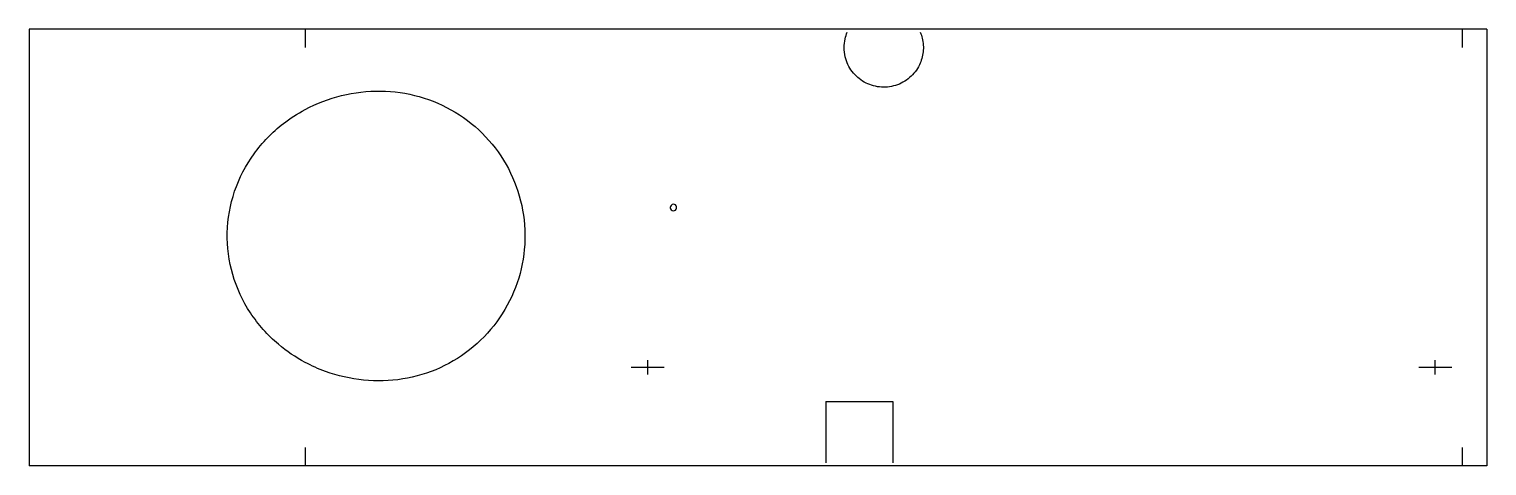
# Model space of a CAD drawing. Extents: x 4165 to 4402, y -741 to -670.
import ezdxf

# ---------------------------------------------------------------- set-up
doc = ezdxf.new("R2010")
doc.units = 0
doc.header["$LTSCALE"] = 12
doc.header["$MEASUREMENT"] = 0
doc.layers.add('MARKING', color=11, linetype='CONTINUOUS')
doc.layers.add('SHELL', color=40, linetype='CONTINUOUS')

msp = doc.modelspace()

# ---------------------------------------------------------------- linework, layer by layer
at = {"layer": 'MARKING'}
for p, q in [((4209.9, -670.21), (4209.9, -673.21)), ((4398.01, -670.21), (4398.01, -673.21)), ((4268.26, -725.21), (4262.88, -725.21)), ((4265.57, -726.38), (4265.57, -724.03)), ((4396.31, -725.21), (4390.93, -725.21)), ((4393.62, -726.38), (4393.62, -724.03)), ((4209.9, -738.21), (4209.9, -741.21)), ((4398.01, -738.21), (4398.01, -741.21))]:
    msp.add_line(p, q, dxfattribs=at)
at = {"layer": 'SHELL'}
for p, q in [((4402.01, -670.21), (4165.01, -670.21)), ((4165.01, -670.21), (4165.01, -741.21)), ((4402.01, -670.21), (4402.01, -741.21)), ((4294.55, -730.72), (4294.55, -740.71)), ((4294.55, -730.72), (4305.42, -730.72)), ((4305.42, -730.72), (4305.42, -740.71)), ((4402.01, -741.21), (4165.01, -741.21))]:
    msp.add_line(p, q, dxfattribs=at)
at = {"layer": 'SHELL', "extrusion": (0, 0, -1)}
msp.add_arc((-4269.31, -699.21), 0.0625, 359.9588, 0.0412, dxfattribs=at)
at = {"layer": 'SHELL'}
for points, knots in [([(4309.89, -670.71), (4310.02, -671.03), (4310.13, -671.36), (4310.39, -672.41), (4310.44, -673.16), (4310.28, -674.63), (4310.07, -675.35), (4309.37, -676.8), (4308.82, -677.51), (4307.49, -678.66), (4306.71, -679.09), (4305.03, -679.61), (4304.14, -679.7), (4302.4, -679.51), (4301.55, -679.24), (4300.02, -678.37), (4299.35, -677.78), (4298.29, -676.39), (4297.9, -675.58), (4297.58, -674.23), (4297.52, -673.72), (4297.52, -673.21)], [0.0731553, 0.0731553, 0.0731553, 0.0731553, 0.115552, 0.115552, 0.205684, 0.205684, 0.295816, 0.295816, 0.4027851, 0.4027851, 0.5097543, 0.5097543, 0.6167234, 0.6167234, 0.7236925, 0.7236925, 0.8306616, 0.8306616, 0.9376307, 0.9376307, 1, 1, 1, 1]), ([(4297.52, -673.21), (4297.52, -672.73), (4297.57, -672.26), (4297.76, -671.42), (4297.87, -671.06), (4298.02, -670.71)], [0, 0, 0, 0, 0.3258526, 0.3258526, 0.5880026, 0.5880026, 0.5880026, 0.5880026]), ([(4209.87, -683.28), (4211.75, -682.28), (4213.75, -681.51), (4217.88, -680.49), (4220.01, -680.24), (4224.27, -680.29), (4226.39, -680.59), (4230.49, -681.75), (4232.46, -682.6), (4236.1, -684.8), (4237.77, -686.15), (4240.69, -689.25), (4241.93, -691), (4243.91, -694.77), (4244.64, -696.79), (4245.54, -700.95), (4245.7, -703.09), (4245.45, -707.33), (4245.04, -709.44), (4243.66, -713.47), (4242.7, -715.39), (4240.29, -718.9), (4238.85, -720.49), (4235.59, -723.22), (4233.77, -724.37), (4229.9, -726.13), (4227.84, -726.75), (4223.64, -727.42), (4221.5, -727.48), (4217.27, -727.06), (4215.18, -726.58), (4212.04, -725.44), (4210.94, -724.95), (4209.87, -724.38)], [0, 0, 0, 0, 0.064237, 0.064237, 0.128474, 0.128474, 0.192711, 0.192711, 0.256948, 0.256948, 0.321185, 0.321185, 0.385422, 0.385422, 0.44966, 0.44966, 0.513897, 0.513897, 0.578134, 0.578134, 0.642371, 0.642371, 0.706608, 0.706608, 0.770845, 0.770845, 0.835082, 0.835082, 0.899319, 0.899319, 0.963556, 0.963556, 1, 1, 1, 1]), ([(4209.87, -724.38), (4208.33, -723.56), (4206.88, -722.57), (4203.79, -719.97), (4202.25, -718.24), (4199.73, -714.41), (4198.75, -712.31), (4197.47, -707.91), (4197.17, -705.61), (4197.27, -701.03), (4197.68, -698.74), (4199.16, -694.4), (4200.23, -692.35), (4202.91, -688.63), (4204.53, -686.97), (4207.45, -684.71), (4208.63, -683.94), (4209.87, -683.28)], [0, 0, 0, 0, 0.103423, 0.103423, 0.23899, 0.23899, 0.374556, 0.374556, 0.510123, 0.510123, 0.64569, 0.64569, 0.781256, 0.781256, 0.916823, 0.916823, 1, 1, 1, 1]), ([(4269.24, -699.21), (4269.24, -699.08), (4269.29, -698.95), (4269.47, -698.76), (4269.59, -698.7), (4269.85, -698.67), (4269.98, -698.71), (4270.18, -698.86), (4270.26, -698.98), (4270.3, -699.23), (4270.28, -699.37), (4270.14, -699.59), (4270.03, -699.67), (4269.79, -699.74), (4269.65, -699.73), (4269.42, -699.62), (4269.33, -699.52), (4269.26, -699.34), (4269.24, -699.27), (4269.24, -699.21)], [0, 0, 0, 0, 0.117569, 0.117569, 0.235138, 0.235138, 0.352707, 0.352707, 0.470275, 0.470275, 0.587844, 0.587844, 0.705413, 0.705413, 0.822982, 0.822982, 0.940551, 0.940551, 1, 1, 1, 1])]:
    msp.add_open_spline(points, degree=3, knots=knots, dxfattribs=at)

doc.saveas('drawing.dxf')
